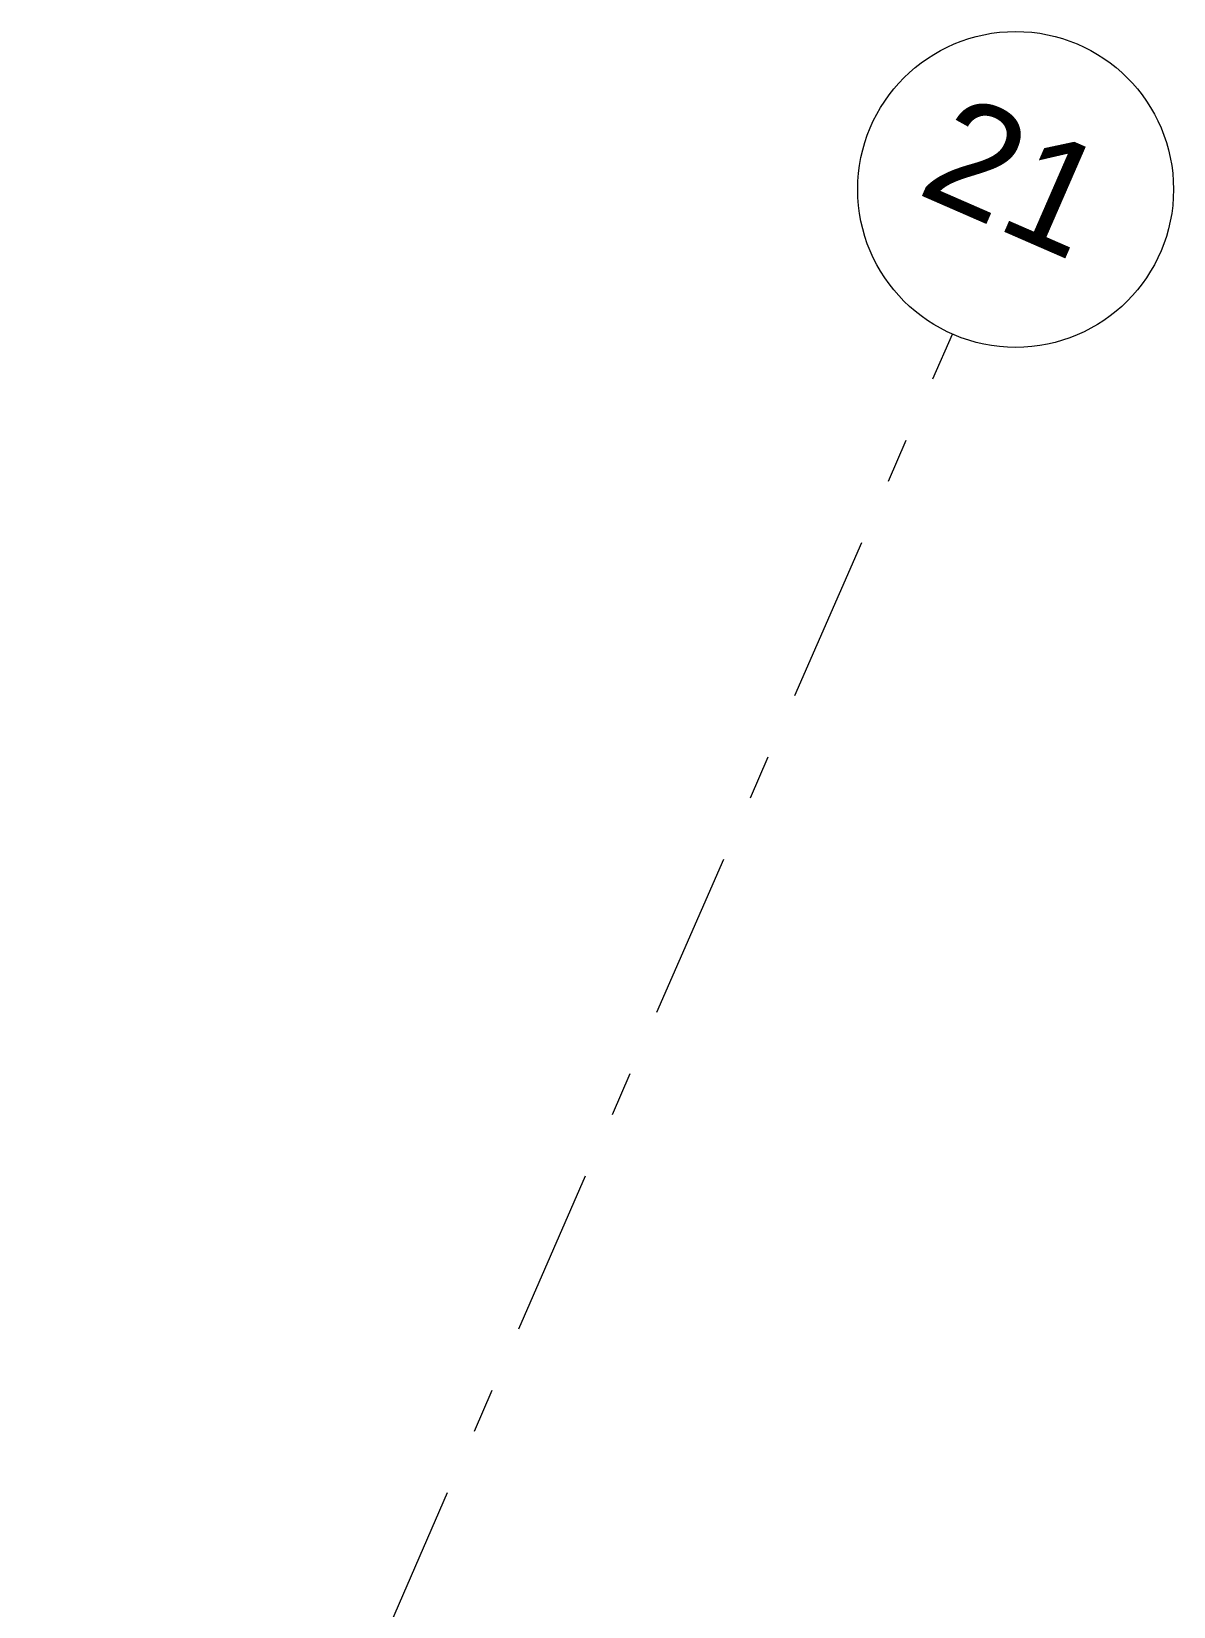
# Model space of a CAD drawing. Header units: millimetres. Extents: x -37281 to 954596, y -59787 to 956680.
# Drawn here: x 853932 to 857548, y -777 to 4209 of the extents above; entities that cross this region are included whole.
import ezdxf
from ezdxf.enums import TextEntityAlignment as Align

# ---------------------------------------------------------------- set-up
doc = ezdxf.new("R2010")
doc.units = ezdxf.units.MM
doc.header["$MEASUREMENT"] = 0
doc.linetypes.add('Double Dashed', pattern=[1093.611073, 529.166651, -211.666656, 141.111112, -211.666656])
doc.layers.add('New_A-15-MG_Structural_Grid_Phase_2', color=7, linetype='Continuous')
doc.layers.add('New_A-15-MG_Structural_Grid_Phase_2_Pen_No__222', color=7, linetype='Continuous', lineweight=13, true_color=0x65af33)
doc.styles.add('GENERATED_STYLE_4', font='')
doc.styles.get('GENERATED_STYLE_4').set_extended_font_data('Swis721 BT')

# ---------------------------------------------------------------- blocks, each defined once
blk = doc.blocks.new('Standard grid marker_18')
at = {"layer": 'New_A-15-MG_Structural_Grid_Phase_2_Pen_No__222', "linetype": 'Double Dashed'}
blk.add_line((39496.4, 0), (58242.4, 0), dxfattribs=at)
at = {"layer": 'New_A-15-MG_Structural_Grid_Phase_2_Pen_No__222', "linetype": 'Continuous'}
blk.add_circle((58742.4, 0), 500, dxfattribs=at)
at = {"layer": 'New_A-15-MG_Structural_Grid_Phase_2_Pen_No__222', "style": 'GENERATED_STYLE_4'}
for tag, p in [('AC_MarkerText_1_0', (-500, 41.2)), ('AC_MarkerText_1_1', (58742.4, 41.2))]:
    blk.add_attdef(tag, text='', height=350, rotation=270, dxfattribs=at).set_placement(p, align=Align.MIDDLE_CENTER)

msp = doc.modelspace()

# ---------------------------------------------------------------- block references
at = {"layer": 'New_A-15-MG_Structural_Grid_Phase_2', "color": 8, "linetype": 'Continuous', "lineweight": 15}
ref = msp.add_blockref('Standard grid marker_18', (833568.4, -50137), dxfattribs=dict(at, zscale=1000, rotation=66.44041158399293))
ref.add_attrib('AC_MarkerText_1_1', '21', dxfattribs={"layer": 'New_A-15-MG_Structural_Grid_Phase_2_Pen_No__222', "color": 85, "true_color": 0x65af33, "height": 350, "rotation": 336.4404, "style": 'GENERATED_STYLE_4'}).set_placement((857047.8, 3750), align=Align.MIDDLE_CENTER)

doc.saveas('drawing.dxf')
